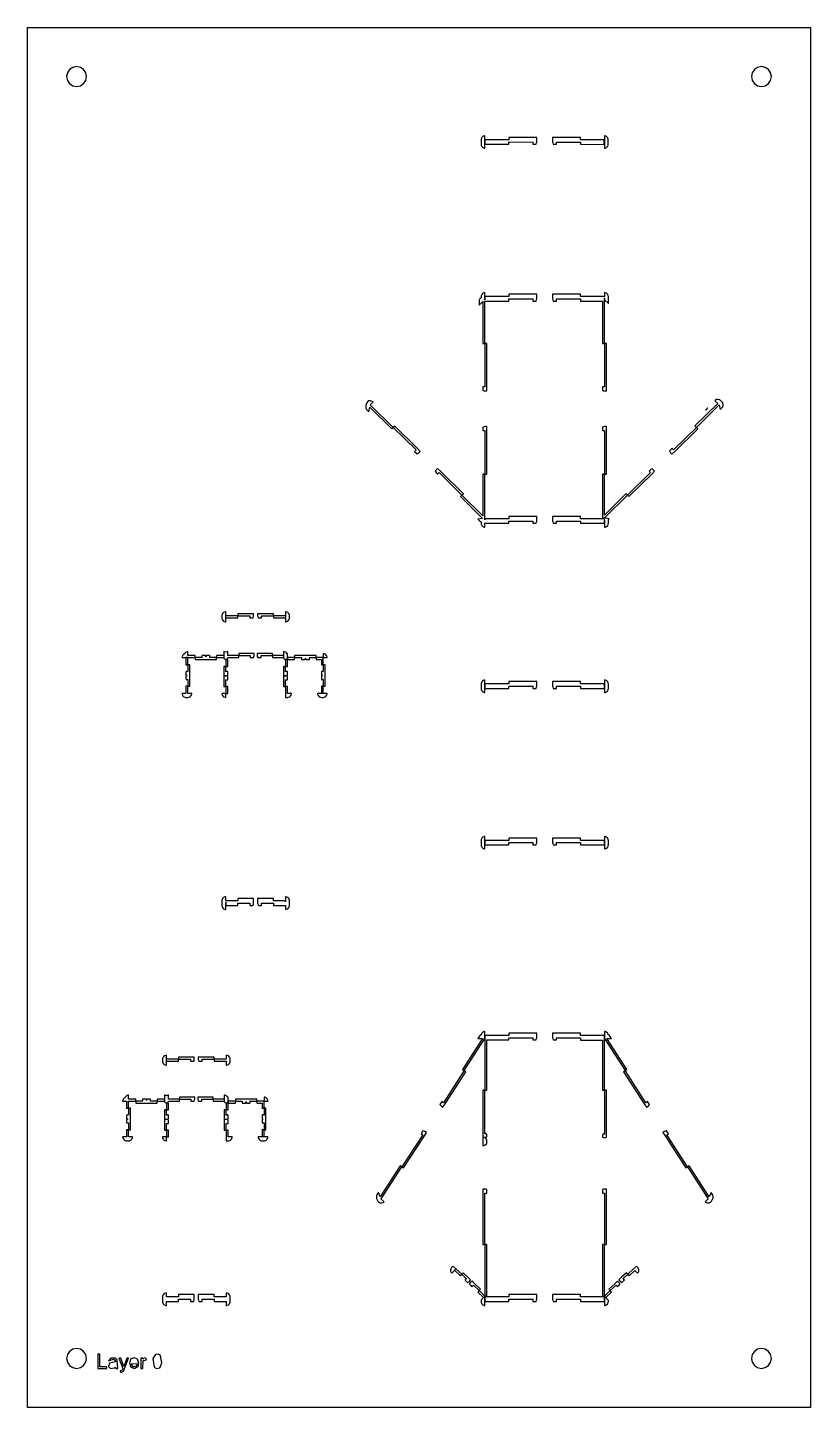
# Model space of a CAD drawing. Header units: metres. Extents: x 25 to 423, y 53 to 399.
# Drawn here: x 25.1 to 221.7, y 52.5 to 399.2 of the extents above; entities that cross this region are included whole.
import ezdxf

# ---------------------------------------------------------------- set-up
doc = ezdxf.new("R2010")
doc.units = ezdxf.units.M

msp = doc.modelspace()

# ---------------------------------------------------------------- linework, layer by layer
for points in [[(221.74, 52.54), (25.12, 52.54), (25.12, 399.16), (221.74, 399.16), (221.74, 52.54)], [(39.2, 388.62), (38.39, 389.16), (37.43, 389.35), (36.47, 389.16), (35.66, 388.62), (35.12, 387.81), (34.93, 386.85), (35.12, 385.89), (35.66, 385.08), (36.47, 384.54), (37.43, 384.35), (38.39, 384.54), (39.2, 385.08), (39.74, 385.89), (39.93, 386.85), (39.74, 387.81), (39.2, 388.62)], [(211.2, 388.62), (210.39, 389.16), (209.43, 389.35), (208.47, 389.16), (207.66, 388.62), (207.12, 387.81), (206.93, 386.85), (207.12, 385.89), (207.66, 385.08), (208.47, 384.54), (209.43, 384.35), (210.39, 384.54), (211.2, 385.08), (211.74, 385.89), (211.93, 386.85), (211.74, 387.81), (211.2, 388.62)], [(139.45, 369.01), (139.45, 369.01), (139.81, 368.86), (139.81, 368.86), (139.99, 368.84), (139.99, 371.99), (139.81, 371.97), (139.81, 371.97), (139.45, 371.82), (139.45, 371.82), (139.17, 371.55), (139.17, 371.55), (139.02, 371.19), (139.02, 371.19), (139.01, 370.99), (139.01, 370.42), (139.01, 369.84), (139.02, 369.64), (139.02, 369.64), (139.17, 369.28), (139.17, 369.28), (139.45, 369.01)], [(140, 370.7), (140, 370.42), (140, 369.84), (146, 369.84), (146, 370.42), (151.99, 370.41), (151.99, 369.84), (152.8, 369.84), (152.8, 369.84), (152.8, 369.84), (152.82, 369.86), (152.82, 369.86), (152.97, 370.22), (152.97, 370.22), (152.99, 370.42), (152.99, 370.99), (152.99, 371.57), (152.99, 371.57), (152.99, 371.57), (151.99, 371.57), (146, 371.57), (146, 370.99), (140, 370.99), (140, 370.7)], [(157.01, 370.22), (157.01, 370.22), (157.16, 369.86), (157.16, 369.86), (157.18, 369.84), (157.18, 369.84), (157.18, 369.84), (157.18, 369.84), (157.99, 369.84), (157.99, 370.41), (163.98, 370.41), (163.98, 369.84), (169.97, 369.83), (169.97, 370.41), (169.97, 370.7), (169.97, 370.99), (163.98, 370.99), (163.98, 371.57), (157.99, 371.57), (156.99, 371.57), (156.99, 371.57), (156.99, 371.57), (156.99, 370.99), (156.99, 370.41), (157.01, 370.22)], [(170.8, 371.54), (170.53, 371.82), (170.53, 371.82), (170.17, 371.97), (170.17, 371.97), (170, 371.99), (170, 368.84), (170.17, 368.85), (170.17, 368.85), (170.53, 369), (170.53, 369), (170.8, 369.28), (170.8, 369.28), (170.95, 369.64), (170.95, 369.64), (170.97, 369.84), (170.97, 370.41), (170.97, 370.7), (170.97, 370.99), (170.95, 371.18), (170.95, 371.18), (170.8, 371.54), (170.8, 371.54)], [(140, 330.44), (146, 330.44), (146, 331.01), (152, 331.01), (152, 330.44), (152.81, 330.44), (152.81, 330.44), (152.81, 330.44), (152.83, 330.46), (152.83, 330.46), (152.98, 330.82), (152.98, 330.82), (153, 331.01), (153, 331.59), (153, 332.17), (153, 332.17), (153, 332.17), (152, 332.17), (146, 332.17), (146, 331.59), (140, 331.59), (140, 331.3), (140, 331.02), (140, 330.8), (139.96, 330.8), (139.97, 330.81), (139.97, 332.59), (139.81, 332.57), (139.81, 332.57), (139.45, 332.42), (139.45, 332.42), (139.17, 332.15), (139.17, 332.15), (139.02, 331.79), (139.02, 331.79), (139.01, 331.59), (139.01, 331.28), (139.01, 331.28), (139.01, 331.28), (138.83, 331.12), (138.83, 331.12), (138.71, 330.99), (138.71, 330.99), (138.55, 330.68), (138.55, 330.68), (138.51, 330.38), (138.51, 330.38), (138.51, 330.38), (138.51, 330.38), (138.51, 330.38), (138.51, 330.38), (138.51, 329.47), (139.5, 330.38), (139.5, 319.84), (140, 319.84), (140, 330.44)], [(171, 331.59), (170.98, 331.78), (170.98, 331.78), (170.83, 332.14), (170.83, 332.14), (170.55, 332.42), (170.55, 332.42), (170.19, 332.57), (170.19, 332.57), (170, 332.59), (170, 331.59), (164, 331.59), (164, 332.17), (158, 332.17), (157, 332.17), (157, 332.17), (157, 332.17), (157, 331.59), (157, 331.01), (157.02, 330.82), (157.02, 330.82), (157.17, 330.46), (157.17, 330.46), (157.19, 330.44), (157.19, 330.44), (157.19, 330.44), (157.19, 330.44), (158, 330.44), (158, 331.01), (164, 331.01), (164, 330.43), (169.5, 330.43), (169.5, 319.84), (170, 319.84), (170, 330.8), (171, 329.88), (171, 330.79), (171, 330.86), (171, 330.86), (171, 330.87), (171, 330.87), (171, 331.01), (171, 331.3), (171, 331.59)], [(170, 330.8), (170, 330.8), (170, 331.01), (170, 331.3), (170, 330.8), (170, 330.8)], [(140, 308.88), (139.5, 308.88), (139.5, 308.03), (139.51, 308.03), (139.81, 307.9), (139.81, 307.9), (140.01, 307.89), (140.5, 307.89), (140.5, 307.89), (140.5, 307.89), (140.5, 308.88), (140.5, 319.84), (140, 319.84), (140, 308.88)], [(170, 308.88), (169.5, 308.88), (169.5, 308.03), (169.5, 308.03), (169.51, 308.03), (169.81, 307.9), (169.81, 307.9), (170.01, 307.88), (170.5, 307.88), (170.5, 307.88), (170.5, 307.88), (170.5, 308.88), (170.5, 319.84), (170, 319.84), (170, 308.88)], [(110.23, 304.81), (110.17, 304.61), (110.06, 304.02), (110.04, 303.86), (110.04, 303.86), (110.08, 303.53), (110.08, 303.53), (110.23, 303.24), (110.23, 303.24), (110.34, 303.12), (110.81, 302.65), (111.04, 303.83), (116.57, 298.38), (116.92, 298.74), (111.15, 304.42), (111.15, 304.42), (111.89, 305.1), (111.85, 305.13), (111.68, 305.26), (111.68, 305.26), (111.28, 305.41), (111.28, 305.41), (110.85, 305.37), (110.85, 305.37), (110.48, 305.16), (110.48, 305.16), (110.23, 304.81), (110.23, 304.81)], [(198.86, 304.42), (199.09, 303.24), (199.56, 303.71), (199.73, 303.93), (199.73, 303.93), (199.85, 304.27), (199.85, 304.27), (199.83, 304.64), (199.83, 304.64), (199.69, 304.98), (199.69, 304.98), (199.57, 305.12), (199.55, 305.14), (199.55, 305.14), (199.53, 305.16), (199.35, 305.33), (199.17, 305.49), (198.99, 305.62), (198.99, 305.62), (198.59, 305.75), (198.59, 305.75), (198.16, 305.7), (198.16, 305.7), (197.8, 305.48), (197.8, 305.48), (197.79, 305.47), (197.79, 305.47), (197.79, 305.47), (197.79, 305.47), (197.79, 305.47), (197.79, 305.47), (197.75, 305.43), (198.49, 304.76), (192.74, 299.09), (193.09, 298.74), (198.86, 304.42)], [(195.78, 303.37), (195.84, 303.45), (195.89, 303.53), (195.93, 303.62), (195.94, 303.65), (195.35, 303.07), (195.39, 303.08), (195.48, 303.12), (195.56, 303.17), (195.64, 303.23), (195.71, 303.3), (195.78, 303.37)], [(198.86, 304.42), (198.86, 304.42), (198.86, 304.42), (198.86, 304.42)], [(122.69, 293.05), (122.34, 292.7), (122.95, 292.1), (122.95, 292.1), (122.95, 292.1), (123.25, 292.23), (123.25, 292.23), (123.4, 292.35), (123.75, 292.71), (123.75, 292.71), (123.75, 292.71), (123.04, 293.41), (117.27, 299.09), (116.92, 298.74), (122.69, 293.05)], [(140.5, 286.96), (140.5, 297.92), (140.5, 298.74), (140.5, 298.92), (140.5, 298.92), (140.5, 298.92), (140.01, 298.92), (139.81, 298.9), (139.81, 298.9), (139.51, 298.78), (139.5, 298.78), (139.5, 298.18), (139.5, 297.92), (140, 297.92), (140, 286.96), (140.5, 286.96)], [(170.5, 286.96), (170.5, 297.92), (170.5, 298.92), (170.5, 298.92), (170.5, 298.92), (170.01, 298.92), (169.81, 298.9), (169.81, 298.9), (169.51, 298.77), (169.5, 298.77), (169.5, 297.92), (170, 297.92), (170, 286.96), (170.5, 286.96)], [(193.09, 298.74), (187.32, 293.05), (186.97, 293.41), (186.36, 292.81), (186.36, 292.81), (186.36, 292.81), (186.48, 292.5), (186.48, 292.5), (186.61, 292.35), (186.96, 292), (186.96, 292), (186.96, 292), (187.67, 292.7), (193.44, 298.38), (193.09, 298.74)], [(134.58, 282.04), (128.81, 287.73), (128.1, 288.43), (128.1, 288.43), (128.1, 288.43), (127.75, 288.07), (127.63, 287.92), (127.63, 287.92), (127.5, 287.61), (127.5, 287.61), (127.5, 287.61), (128.11, 287.01), (128.46, 287.37), (134.23, 281.69), (134.58, 282.04)], [(176.13, 281.33), (181.9, 287.01), (182.61, 287.72), (182.61, 287.72), (182.61, 287.72), (182.26, 288.07), (182.11, 288.2), (182.11, 288.2), (181.8, 288.33), (181.8, 288.33), (181.2, 287.73), (181.55, 287.37), (175.78, 281.69), (176.13, 281.33)], [(153, 276.37), (152, 276.37), (146, 276.37), (146, 275.79), (140, 275.79), (140, 275.5), (140, 275.49), (140, 276), (140, 286.96), (139.5, 286.96), (139.5, 276.5), (134.23, 281.69), (133.88, 281.33), (139.42, 275.88), (138.24, 275.64), (138.72, 275.17), (138.84, 275.07), (138.84, 275.06), (139.01, 274.99), (139.01, 274.99), (139.01, 274.99), (139.01, 274.99), (139.01, 274.64), (139.02, 274.44), (139.02, 274.44), (139.17, 274.08), (139.17, 274.08), (139.45, 273.81), (139.45, 273.81), (139.81, 273.66), (139.81, 273.66), (140, 273.64), (140, 274.64), (146, 274.64), (146, 275.21), (152, 275.21), (152, 274.64), (152.81, 274.64), (152.81, 274.64), (152.81, 274.64), (152.83, 274.66), (152.83, 274.66), (152.98, 275.02), (152.98, 275.02), (153, 275.21), (153, 275.79), (153, 276.37), (153, 276.37), (153, 276.37)], [(169.5, 286.96), (169.5, 276), (170, 276), (175.78, 281.69), (175.42, 282.04), (170, 276.71), (170, 286.96), (169.5, 286.96)], [(170.98, 274.44), (171, 274.63), (171, 275.21), (171, 275.5), (171, 275.58), (171, 275.58), (171, 275.58), (171.17, 275.75), (170, 276), (170, 275.79), (164, 275.79), (164, 276.37), (158, 276.37), (157, 276.37), (157, 276.37), (157, 276.37), (157, 275.79), (157, 275.21), (157.02, 275.02), (157.02, 275.02), (157.17, 274.66), (157.17, 274.66), (157.19, 274.64), (157.19, 274.64), (157.19, 274.64), (157.19, 274.64), (158, 274.64), (158, 275.21), (164, 275.21), (164, 274.63), (170, 274.63), (170, 275.21), (170, 275.5), (170, 275.61), (170, 273.64), (170.19, 273.65), (170.19, 273.65), (170.55, 273.8), (170.55, 273.8), (170.83, 274.08), (170.83, 274.08), (170.98, 274.44), (170.98, 274.44)], [(74.9, 251.4), (74.9, 252.4), (74.71, 252.38), (74.71, 252.38), (74.35, 252.23), (74.35, 252.23), (74.07, 251.95), (74.07, 251.95), (73.92, 251.59), (73.92, 251.59), (73.9, 251.4), (73.9, 250.9), (73.92, 250.71), (73.92, 250.71), (74.07, 250.35), (74.07, 250.35), (74.35, 250.07), (74.35, 250.07), (74.71, 249.92), (74.71, 249.92), (74.9, 249.9), (74.9, 250.9), (77.9, 250.9), (77.9, 251.4), (74.9, 251.4)], [(74.9, 250.9), (74.9, 251.4)], [(81.51, 250.9), (81.75, 250.9), (81.75, 250.9), (81.88, 251.21), (81.88, 251.21), (81.9, 251.4), (81.9, 251.9), (81.9, 251.9), (81.9, 251.9), (81.51, 251.9), (80.9, 251.9), (77.9, 251.9), (77.9, 251.4), (80.9, 251.4), (80.9, 250.9), (81.51, 250.9)], [(83.9, 250.9), (83.9, 251.4), (86.9, 251.4), (86.9, 251.9), (83.9, 251.9), (83.31, 251.9), (82.9, 251.9), (82.9, 251.9), (82.9, 251.9), (82.9, 251.4), (82.92, 251.21), (82.92, 251.21), (83.05, 250.9), (83.05, 250.9), (83.31, 250.9), (83.9, 250.9)], [(86.9, 250.9), (89.9, 250.9), (89.9, 249.9), (90.09, 249.92), (90.09, 249.92), (90.45, 250.07), (90.45, 250.07), (90.73, 250.35), (90.73, 250.35), (90.88, 250.71), (90.88, 250.71), (90.9, 250.9), (90.9, 251.4), (90.88, 251.59), (90.88, 251.59), (90.73, 251.95), (90.73, 251.95), (90.45, 252.23), (90.45, 252.23), (90.09, 252.38), (90.09, 252.38), (89.9, 252.4), (89.9, 251.4), (86.9, 251.4), (86.9, 250.9)], [(89.9, 251.4), (89.9, 250.9)], [(67.2, 241.4), (65.4, 241.4), (65.4, 242.4), (65.21, 242.38), (65.21, 242.38), (64.85, 242.23), (64.85, 242.23), (64.57, 241.95), (64.57, 241.95), (64.5, 241.8), (64.5, 241.8), (64.5, 241.8), (64.35, 241.73), (64.35, 241.73), (64.07, 241.45), (64.07, 241.45), (63.92, 241.09), (63.92, 241.09), (63.9, 240.9), (64.9, 240.9), (64.9, 239.1), (65.4, 239.1), (65.4, 240.9), (67.2, 240.9), (67.2, 241.4)], [(65.4, 240.9), (64.9, 240.9)], [(70.87, 240.9), (70.87, 240.9), (70.89, 240.92), (70.9, 240.97), (70.9, 241.3), (70.89, 241.34), (70.87, 241.37), (70.84, 241.39), (70.8, 241.4), (70.7, 241.4), (70.02, 241.4), (70.02, 241.4), (70.02, 241.4), (69.92, 241.2), (69.92, 241.2), (69.9, 241.06), (69.9, 241.06), (69.9, 241.06), (69.9, 241.06), (69.9, 241.06), (69.9, 241.06), (69.9, 241.06), (69.9, 241.06), (69.8, 241.38), (69.8, 241.38), (69.78, 241.4), (69.78, 241.4), (69.78, 241.4), (69.1, 241.4), (69, 241.4), (68.96, 241.39), (68.93, 241.37), (68.91, 241.34), (68.9, 241.3), (68.9, 240.97), (68.91, 240.93), (68.93, 240.9), (67.2, 240.9), (67.2, 240.4), (69, 240.4), (69.1, 240.4), (70.7, 240.4), (70.8, 240.4), (72.6, 240.4), (72.6, 240.9), (70.87, 240.9)], [(75.09, 240.44), (75.25, 240.55), (75.36, 240.71), (75.4, 240.9), (78.2, 240.9), (78.2, 241.4), (75.4, 241.4), (75.4, 242.4), (75.21, 242.38), (75.21, 242.38), (74.9, 242.25), (74.9, 242.25), (74.9, 242.25), (74.59, 242.38), (74.59, 242.38), (74.4, 242.4), (74.4, 241.4), (72.6, 241.4), (72.6, 240.9), (74.4, 240.9), (74.44, 240.71), (74.55, 240.55), (74.71, 240.44), (74.9, 240.4), (75.09, 240.44)], [(74.4, 241.4), (74.4, 240.9)], [(75.4, 238.7), (75.4, 240.4), (74.9, 240.4), (74.9, 238.7), (75.4, 238.7)], [(81, 241.4), (81, 240.9), (81.51, 240.9), (81.85, 240.9), (81.85, 240.9), (81.98, 241.21), (81.98, 241.21), (82, 241.4), (82, 241.9), (82, 241.9), (82, 241.9), (81.51, 241.9), (81, 241.9), (78.2, 241.9), (78.2, 241.4), (81, 241.4)], [(83.8, 240.9), (83.8, 241.4), (86.6, 241.4), (86.6, 241.9), (83.8, 241.9), (83.31, 241.9), (82.8, 241.9), (82.8, 241.9), (82.8, 241.9), (82.8, 241.4), (82.82, 241.21), (82.82, 241.21), (82.95, 240.9), (82.95, 240.9), (83.31, 240.9), (83.8, 240.9)], [(86.6, 240.9), (89.4, 240.9), (89.44, 240.71), (89.55, 240.55), (89.71, 240.44), (89.9, 240.4), (89.9, 238.7), (90.4, 238.7), (90.4, 240.4), (92.2, 240.4), (92.2, 240.9), (90.4, 240.9), (90.4, 241.9), (90.26, 241.89), (90.26, 241.89), (90.26, 241.89), (90.26, 241.89), (90.23, 241.95), (90.23, 241.95), (89.95, 242.23), (89.95, 242.23), (89.59, 242.38), (89.59, 242.38), (89.4, 242.4), (89.4, 241.4), (86.6, 241.4), (86.6, 240.9)], [(89.4, 241.4), (89.4, 240.9)], [(89.9, 240.4), (90.09, 240.44), (90.25, 240.55), (90.36, 240.71), (90.4, 240.9), (90.4, 240.4), (89.9, 240.4)], [(93.93, 240.9), (93.91, 240.87), (93.9, 240.83), (93.9, 240.5), (93.91, 240.46), (93.93, 240.43), (93.96, 240.41), (94, 240.4), (94.1, 240.4), (94.77, 240.4), (94.77, 240.4), (94.77, 240.4), (94.86, 240.54), (94.86, 240.54), (94.9, 240.75), (94.9, 240.75), (94.9, 240.75), (94.9, 240.75), (94.9, 240.75), (94.9, 240.75), (94.9, 240.75), (94.9, 240.75), (95, 240.42), (95, 240.42), (95.02, 240.4), (95.02, 240.4), (95.02, 240.4), (95.7, 240.4), (95.8, 240.4), (95.84, 240.41), (95.87, 240.43), (95.89, 240.46), (95.9, 240.5), (95.9, 240.83), (95.89, 240.87), (95.87, 240.9), (97.6, 240.9), (97.6, 241.4), (95.8, 241.4), (95.7, 241.4), (94.1, 241.4), (94, 241.4), (92.2, 241.4), (92.2, 240.9), (93.93, 240.9)], [(97.6, 240.4), (98.9, 240.4), (98.9, 239.1), (99.4, 239.1), (99.4, 240.4), (99.4, 240.9), (98.9, 240.9), (97.6, 240.9), (97.6, 240.4)], [(100.4, 240.9), (100.38, 241.09), (100.38, 241.09), (100.23, 241.45), (100.23, 241.45), (99.95, 241.73), (99.95, 241.73), (99.59, 241.88), (99.59, 241.88), (99.4, 241.9), (99.4, 240.9), (100.4, 240.9)], [(65.4, 237.37), (65.4, 237.37), (65.37, 237.39), (65.33, 237.4), (65, 237.4), (64.96, 237.39), (64.93, 237.37), (64.91, 237.34), (64.9, 237.3), (64.9, 237.2), (64.9, 236.52), (64.9, 236.52), (65.19, 236.4), (65.19, 236.4), (65.19, 236.4), (65.19, 236.4), (65.19, 236.4), (65.19, 236.4), (65.19, 236.4), (65.19, 236.4), (65.14, 236.39), (65.14, 236.39), (64.9, 236.28), (64.9, 236.28), (64.9, 236.28), (64.9, 235.6), (64.9, 235.5), (64.91, 235.46), (64.93, 235.43), (64.96, 235.41), (65, 235.4), (65.29, 235.4), (65.31, 235.4), (65.35, 235.4), (65.38, 235.41), (65.4, 235.43), (65.4, 233.7), (65.9, 233.7), (65.9, 235.5), (65.9, 235.6), (65.9, 236.4), (65.9, 237.2), (65.9, 237.3), (65.9, 239.1), (65.4, 239.1), (65.4, 237.37)], [(75.4, 236.45), (75.4, 236.9), (75.4, 237), (75.4, 237.3), (75.39, 237.34), (75.37, 237.37), (75.34, 237.39), (75.3, 237.4), (75, 237.4), (74.96, 237.39), (74.93, 237.37), (74.91, 237.34), (74.9, 237.3), (74.9, 238.7), (74.4, 238.7), (74.4, 237.3), (74.4, 237), (74.4, 236.9), (74.4, 236.33), (74.65, 236.35), (74.65, 236.35), (75, 236.31), (75, 236.31), (75.39, 236.44), (75.4, 236.44), (75.4, 236.45), (75.4, 236.45), (75.4, 236.45)], [(74.9, 235.3), (75.4, 235.3), (75.4, 235.5), (75.4, 236.15), (75.4, 236.15), (75.09, 236.28), (75.09, 236.28), (74.9, 236.3), (74.4, 236.3), (74.4, 236.3), (74.4, 236.3), (74.4, 235.5), (74.4, 235.3), (74.4, 233.6), (74.9, 233.6), (74.9, 235.3)], [(89.4, 238.7), (89.4, 237.3), (89.4, 237), (89.4, 236.9), (89.4, 236.33), (89.65, 236.35), (89.65, 236.35), (90, 236.31), (90, 236.31), (90.39, 236.44), (90.4, 236.44), (90.4, 236.45), (90.4, 236.45), (90.4, 236.45), (90.4, 236.9), (90.4, 237), (90.4, 237.3), (90.39, 237.34), (90.37, 237.37), (90.34, 237.39), (90.3, 237.4), (90, 237.4), (89.96, 237.39), (89.93, 237.37), (89.91, 237.34), (89.9, 237.3), (89.9, 238.7), (89.4, 238.7)], [(89.4, 235.3), (89.4, 233.6), (89.9, 233.6), (89.9, 235.3), (90.4, 235.3), (90.4, 235.5), (90.4, 236.15), (90.4, 236.15), (90.09, 236.28), (90.09, 236.28), (89.9, 236.3), (89.4, 236.3), (89.4, 236.3), (89.4, 236.3), (89.4, 235.5), (89.4, 235.3)], [(99.4, 237.37), (99.38, 237.39), (99.35, 237.4), (99.31, 237.4), (99.29, 237.4), (99, 237.4), (98.96, 237.39), (98.93, 237.37), (98.91, 237.34), (98.9, 237.3), (98.9, 237.2), (98.9, 236.52), (98.9, 236.52), (98.9, 236.52), (99.14, 236.41), (99.14, 236.41), (99.19, 236.4), (99.19, 236.4), (99.19, 236.4), (99.19, 236.4), (99.19, 236.4), (99.19, 236.4), (99.19, 236.4), (99.19, 236.4), (98.9, 236.28), (98.9, 236.28), (98.9, 235.6), (98.9, 235.5), (98.91, 235.46), (98.93, 235.43), (98.96, 235.41), (99, 235.4), (99.33, 235.4), (99.37, 235.41), (99.4, 235.43), (99.4, 235.43), (99.4, 233.7), (99.9, 233.7), (99.9, 235.5), (99.9, 235.6), (99.9, 236.4), (99.9, 237.2), (99.9, 237.3), (99.9, 239.1), (99.4, 239.1), (99.4, 237.37)], [(64.9, 233.7), (64.9, 231.9), (63.9, 231.9), (63.92, 231.71), (63.92, 231.71), (64.07, 231.35), (64.07, 231.35), (64.35, 231.07), (64.35, 231.07), (64.71, 230.92), (64.71, 230.92), (64.9, 230.9), (65.4, 230.9), (65.59, 230.92), (65.59, 230.92), (65.95, 231.07), (65.95, 231.07), (66.23, 231.35), (66.23, 231.35), (66.38, 231.71), (66.38, 231.71), (66.4, 231.9), (65.4, 231.9), (65.4, 233.7), (64.9, 233.7)], [(75.4, 231.9), (75.4, 233.6), (74.9, 233.6), (74.9, 231.9), (75.4, 231.9)], [(89.9, 231.9), (89.91, 231.9), (89.91, 230.9), (90.4, 230.9), (90.59, 230.92), (90.59, 230.92), (90.95, 231.07), (90.95, 231.07), (91.23, 231.35), (91.23, 231.35), (91.38, 231.71), (91.38, 231.71), (91.4, 231.9), (90.4, 231.9), (90.4, 233.6), (89.9, 233.6), (89.9, 231.9)], [(98.9, 233.7), (98.9, 231.9), (97.9, 231.9), (97.92, 231.71), (97.92, 231.71), (98.07, 231.35), (98.07, 231.35), (98.35, 231.07), (98.35, 231.07), (98.71, 230.92), (98.71, 230.92), (98.9, 230.9), (99.4, 230.9), (99.59, 230.92), (99.59, 230.92), (99.95, 231.07), (99.95, 231.07), (100.23, 231.35), (100.23, 231.35), (100.38, 231.71), (100.38, 231.71), (100.4, 231.9), (99.4, 231.9), (99.4, 233.7), (98.9, 233.7)], [(139.45, 232.31), (139.45, 232.31), (139.81, 232.16), (139.81, 232.16), (140, 232.14), (140, 235.29), (139.81, 235.27), (139.81, 235.27), (139.45, 235.12), (139.45, 235.12), (139.17, 234.85), (139.17, 234.85), (139.02, 234.49), (139.02, 234.49), (139.01, 234.29), (139.01, 233.72), (139.01, 233.14), (139.02, 232.94), (139.02, 232.94), (139.17, 232.58), (139.17, 232.58), (139.45, 232.31)], [(140, 234.29), (140, 234), (140, 233.72), (140, 233.14), (146, 233.14), (146, 233.71), (152, 233.71), (152, 233.14), (152.81, 233.14), (152.81, 233.14), (152.81, 233.14), (152.83, 233.16), (152.83, 233.16), (152.98, 233.52), (152.98, 233.52), (153, 233.71), (153, 234.29), (153, 234.87), (153, 234.87), (153, 234.87), (152, 234.87), (146, 234.87), (146, 234.29), (140, 234.29)], [(157.02, 233.52), (157.02, 233.52), (157.17, 233.16), (157.17, 233.16), (157.19, 233.14), (157.19, 233.14), (157.19, 233.14), (157.19, 233.14), (158, 233.14), (158, 233.71), (164, 233.71), (164, 233.13), (170, 233.13), (170, 233.71), (170, 234), (170, 234.29), (164, 234.29), (164, 234.87), (158, 234.87), (157, 234.87), (157, 234.87), (157, 234.87), (157, 234.29), (157, 233.71), (157.02, 233.52)], [(170.55, 235.12), (170.55, 235.12), (170.19, 235.27), (170.19, 235.27), (170, 235.29), (170, 232.14), (170.19, 232.15), (170.19, 232.15), (170.55, 232.3), (170.55, 232.3), (170.83, 232.58), (170.83, 232.58), (170.98, 232.94), (170.98, 232.94), (171, 233.13), (171, 233.71), (171, 234.29), (170.98, 234.48), (170.98, 234.48), (170.83, 234.84), (170.83, 234.84), (170.55, 235.12)], [(74.07, 231.35), (74.35, 231.07), (74.35, 231.07), (74.71, 230.92), (74.71, 230.92), (74.9, 230.9), (74.9, 231.9), (73.9, 231.9), (73.92, 231.71), (73.92, 231.71), (74.07, 231.35), (74.07, 231.35)], [(99.4, 231.9), (98.9, 231.9)], [(139.45, 193.01), (139.45, 193.01), (139.81, 192.86), (139.81, 192.86), (140, 192.84), (140, 195.99), (139.81, 195.97), (139.81, 195.97), (139.45, 195.82), (139.45, 195.82), (139.17, 195.55), (139.17, 195.55), (139.02, 195.19), (139.02, 195.19), (139.01, 194.99), (139.01, 194.42), (139.01, 193.84), (139.02, 193.64), (139.02, 193.64), (139.17, 193.28), (139.17, 193.28), (139.45, 193.01)], [(140, 194.99), (140, 194.7), (140, 194.42), (140, 193.84), (146, 193.84), (146, 194.41), (152, 194.41), (152, 193.84), (152.81, 193.84), (152.81, 193.84), (152.81, 193.84), (152.83, 193.86), (152.83, 193.86), (152.98, 194.22), (152.98, 194.22), (153, 194.41), (153, 194.99), (153, 195.57), (153, 195.57), (153, 195.57), (152, 195.57), (146, 195.57), (146, 194.99), (140, 194.99)], [(157.02, 194.22), (157.02, 194.22), (157.17, 193.86), (157.17, 193.86), (157.19, 193.84), (157.19, 193.84), (157.19, 193.84), (157.19, 193.84), (158, 193.84), (158, 194.41), (164, 194.41), (164, 193.83), (170, 193.83), (170, 194.41), (170, 194.7), (170, 194.99), (164, 194.99), (164, 195.57), (158, 195.57), (157, 195.57), (157, 195.57), (157, 195.57), (157, 194.99), (157, 194.41), (157.02, 194.22)], [(170.55, 195.82), (170.55, 195.82), (170.19, 195.97), (170.19, 195.97), (170, 195.99), (170, 192.84), (170.19, 192.85), (170.19, 192.85), (170.55, 193), (170.55, 193), (170.83, 193.28), (170.83, 193.28), (170.98, 193.64), (170.98, 193.64), (171, 193.83), (171, 194.41), (171, 194.99), (170.98, 195.18), (170.98, 195.18), (170.83, 195.54), (170.83, 195.54), (170.55, 195.82)], [(81.9, 179.22), (81.9, 179.8), (81.9, 180.37), (81.9, 180.37), (81.9, 180.37), (81.51, 180.37), (80.9, 180.37), (77.9, 180.37), (77.9, 179.79), (74.9, 179.79), (74.9, 180.79), (74.9, 180.79), (74.71, 180.77), (74.7, 180.77), (74.34, 180.62), (74.34, 180.62), (74.07, 180.34), (74.07, 180.34), (73.92, 179.98), (73.92, 179.98), (73.9, 179.79), (73.9, 179.5), (73.9, 179.5), (73.9, 179.21), (73.9, 178.63), (73.92, 178.44), (73.92, 178.44), (74.07, 178.08), (74.07, 178.08), (74.35, 177.8), (74.35, 177.8), (74.71, 177.65), (74.71, 177.65), (74.9, 177.64), (74.9, 179.5), (74.9, 179.21), (74.9, 178.63), (77.9, 178.64), (77.9, 179.21), (80.9, 179.22), (80.9, 178.64), (81.51, 178.64), (81.71, 178.64), (81.71, 178.64), (81.71, 178.64), (81.71, 178.64), (81.73, 178.66), (81.73, 178.66), (81.88, 179.02), (81.88, 179.02), (81.9, 179.22)], [(90.89, 180), (90.89, 180), (90.74, 180.36), (90.74, 180.36), (90.46, 180.64), (90.46, 180.64), (90.1, 180.78), (90.1, 180.78), (89.91, 180.8), (89.91, 179.52), (89.91, 179.8), (86.9, 179.8), (86.9, 180.38), (83.9, 180.38), (83.31, 180.37), (82.9, 180.37), (82.9, 180.37), (82.9, 180.37), (82.9, 179.8), (82.9, 179.22), (82.92, 179.03), (82.92, 179.03), (83.07, 178.67), (83.07, 178.67), (83.1, 178.64), (83.1, 178.64), (83.1, 178.64), (83.31, 178.64), (83.9, 178.64), (83.9, 179.22), (86.91, 179.22), (86.91, 178.65), (89.91, 178.65), (89.91, 177.65), (89.91, 177.65), (90.1, 177.67), (90.1, 177.67), (90.46, 177.82), (90.46, 177.82), (90.74, 178.1), (90.74, 178.1), (90.89, 178.46), (90.89, 178.46), (90.9, 178.65), (90.9, 179.52), (90.9, 179.52), (90.9, 179.8), (90.89, 180)], [(140, 146.99), (139.81, 146.97), (139.81, 146.97), (139.45, 146.82), (139.45, 146.82), (139.17, 146.55), (139.17, 146.55), (139.02, 146.19), (139.02, 146.19), (139.02, 146.1), (139.02, 146.1), (139.02, 146.1), (139.02, 146.1), (138.83, 146.02), (138.83, 146.02), (138.57, 145.74), (138.57, 145.74), (138.57, 145.74), (138.57, 145.74), (138.57, 145.74), (138.57, 145.74), (138.22, 145.21), (139.41, 145.2), (134.37, 137.42), (134.79, 137.14), (140, 145.2), (140, 146.99)], [(140.5, 132.26), (140.5, 144.84), (146, 144.84), (146, 145.41), (152, 145.41), (152, 144.84), (152.81, 144.84), (152.81, 144.84), (152.81, 144.84), (152.83, 144.86), (152.83, 144.86), (152.98, 145.22), (152.98, 145.22), (153, 145.41), (153, 145.99), (153, 146.57), (153, 146.57), (153, 146.57), (152, 146.57), (146, 146.57), (146, 145.99), (140, 145.99), (140, 145.7), (140, 145.42), (140, 145.2), (140, 145.2), (140, 132.26), (140.5, 132.26)], [(157, 146.57), (157, 146.57), (157, 145.99), (157, 145.41), (157.02, 145.22), (157.02, 145.22), (157.17, 144.86), (157.17, 144.86), (157.19, 144.84), (157.19, 144.84), (157.19, 144.84), (157.19, 144.84), (158, 144.84), (158, 145.41), (164, 145.41), (164, 144.83), (169.51, 144.83), (169.51, 132.26), (170.01, 132.26), (170.01, 145.2), (170, 145.2), (170, 145.41), (170, 145.7), (170, 145.99), (164, 145.99), (164, 146.57), (158, 146.57), (157, 146.57), (157, 146.57)], [(175.22, 137.14), (175.64, 137.42), (170.6, 145.2), (171.79, 145.2), (171.44, 145.75), (171.18, 146.02), (171.18, 146.02), (170.99, 146.1), (170.99, 146.1), (170.99, 146.1), (170.99, 146.1), (170.98, 146.18), (170.98, 146.18), (170.83, 146.54), (170.83, 146.54), (170.55, 146.82), (170.55, 146.82), (170.19, 146.97), (170.19, 146.97), (170.01, 146.99), (170.01, 145.2), (175.22, 137.14)], [(59.02, 139.31), (59.17, 138.95), (59.17, 138.95), (59.45, 138.67), (59.45, 138.67), (59.81, 138.52), (59.81, 138.52), (60, 138.5), (60, 139.5), (63, 139.5), (63, 140), (60, 140), (60, 141), (59.81, 140.98), (59.81, 140.98), (59.45, 140.83), (59.45, 140.83), (59.17, 140.55), (59.17, 140.55), (59.02, 140.19), (59.02, 140.19), (59, 140), (59, 139.5), (59.02, 139.31), (59.02, 139.31)], [(60, 139.5), (60, 140)], [(66, 140), (66, 139.5), (66.6, 139.5), (66.85, 139.5), (66.85, 139.5), (66.98, 139.81), (66.98, 139.81), (67, 140), (67, 140.5), (67, 140.5), (67, 140.5), (66.6, 140.5), (66, 140.5), (63, 140.5), (63, 140), (66, 140)], [(69, 139.5), (69, 140), (72, 140), (72, 140.5), (69, 140.5), (68.4, 140.5), (68, 140.5), (68, 140.5), (68, 140.5), (68, 140), (68.02, 139.81), (68.02, 139.81), (68.15, 139.5), (68.15, 139.5), (68.4, 139.5), (69, 139.5)], [(72, 139.5), (75, 139.5), (75, 138.5), (75.19, 138.52), (75.19, 138.52), (75.55, 138.67), (75.55, 138.67), (75.83, 138.95), (75.83, 138.95), (75.98, 139.31), (75.98, 139.31), (76, 139.5), (76, 140), (75.98, 140.19), (75.98, 140.19), (75.83, 140.55), (75.83, 140.55), (75.55, 140.83), (75.55, 140.83), (75.19, 140.98), (75.19, 140.98), (75, 141), (75, 140), (72, 140), (72, 139.5)], [(129.58, 129.08), (129.16, 129.35), (128.7, 128.64), (128.7, 128.64), (128.7, 128.64), (128.88, 128.37), (128.88, 128.37), (129.04, 128.24), (129.46, 127.97), (129.46, 127.97), (129.46, 127.97), (129.53, 128.09), (130, 128.81), (135.21, 136.87), (134.79, 137.14), (129.58, 129.08)], [(174.8, 136.87), (180.01, 128.81), (180.55, 127.98), (180.55, 127.97), (180.55, 127.97), (180.55, 127.97), (180.97, 128.24), (181.13, 128.37), (181.13, 128.37), (181.31, 128.64), (181.31, 128.64), (181.31, 128.64), (180.85, 129.35), (180.43, 129.08), (175.22, 137.14), (174.8, 136.87)], [(139.5, 132.26), (139.5, 121.57), (139.5, 121.04), (139.5, 120.53), (139.5, 120.53), (139.5, 120.53), (139.55, 120.5), (139.55, 120.5), (139.9, 120.39), (139.9, 120.39), (140.27, 120.42), (140.27, 120.42), (140.5, 120.54), (140.5, 120.54), (140.5, 120.54), (140.5, 121.09), (140.5, 121.13), (140.47, 121.17), (140.44, 121.19), (140.4, 121.19), (140.39, 121.19), (140.34, 121.21), (140.16, 121.33), (140.12, 121.34), (140.08, 121.34), (140.04, 121.32), (140.01, 121.29), (140, 121.25), (140, 121.31), (140, 121.37), (140, 132.26), (139.5, 132.26)], [(170.01, 121.27), (170.01, 121.25), (170.01, 121.15), (170, 121.19), (169.97, 121.22), (169.93, 121.24), (169.89, 121.24), (169.85, 121.23), (169.55, 121.04), (169.53, 121.01), (169.51, 120.99), (169.51, 120.95), (169.51, 120.44), (169.51, 120.44), (169.51, 120.44), (169.74, 120.32), (169.74, 120.32), (170.11, 120.29), (170.11, 120.29), (170.46, 120.4), (170.46, 120.4), (170.5, 120.43), (170.5, 120.43), (170.51, 120.43), (170.51, 121.47), (170.51, 132.26), (170.01, 132.26), (170.01, 121.27)], [(52.3, 130), (50.5, 130), (50.5, 131), (50.31, 130.98), (50.31, 130.98), (49.95, 130.83), (49.95, 130.83), (49.67, 130.55), (49.67, 130.55), (49.6, 130.4), (49.6, 130.4), (49.6, 130.4), (49.45, 130.33), (49.45, 130.33), (49.17, 130.05), (49.17, 130.05), (49.02, 129.69), (49.02, 129.69), (49, 129.5), (50, 129.5), (50, 127.7), (50.5, 127.7), (50.5, 129.5), (52.3, 129.5), (52.3, 130)], [(55.97, 129.5), (55.97, 129.5), (55.97, 129.5), (55.98, 129.51), (55.99, 129.54), (56, 129.57), (56, 129.9), (55.99, 129.94), (55.97, 129.97), (55.94, 129.99), (55.9, 130), (55.8, 130), (55.12, 130), (55.12, 130), (55.12, 130), (55.1, 129.98), (55.1, 129.98), (55, 129.65), (55, 129.65), (55, 129.65), (55, 129.65), (55, 129.65), (55, 129.65), (55, 129.65), (55, 129.65), (54.9, 129.98), (54.9, 129.98), (54.88, 130), (54.88, 130), (54.88, 130), (54.2, 130), (54.1, 130), (54.06, 129.99), (54.03, 129.97), (54.01, 129.94), (54, 129.9), (54, 129.57), (54.01, 129.53), (54.03, 129.5), (52.3, 129.5), (52.3, 129), (54.1, 129), (54.2, 129), (55.8, 129), (55.9, 129), (57.7, 129), (57.7, 129.5), (55.97, 129.5)], [(60.19, 129.04), (60.35, 129.15), (60.46, 129.31), (60.5, 129.5), (63.3, 129.5), (63.3, 130), (60.5, 130), (60.5, 131), (60.31, 130.98), (60.31, 130.98), (60, 130.85), (60, 130.85), (60, 130.85), (59.69, 130.98), (59.69, 130.98), (59.5, 131), (59.5, 130), (57.7, 130), (57.7, 129.5), (59.5, 129.5), (59.54, 129.31), (59.65, 129.15), (59.81, 129.04), (60, 129), (60.19, 129.04)], [(59.5, 130), (59.5, 129.5)], [(60.5, 127.3), (60.5, 129), (60, 129), (60, 127.3), (60.5, 127.3)], [(66.1, 130), (66.1, 129.5), (66.6, 129.5), (66.95, 129.5), (66.95, 129.5), (67.08, 129.81), (67.08, 129.81), (67.1, 130), (67.1, 130.5), (67.1, 130.5), (67.1, 130.5), (66.6, 130.5), (66.1, 130.5), (63.3, 130.5), (63.3, 130), (66.1, 130)], [(68.9, 129.5), (68.9, 130), (71.7, 130), (71.7, 130.5), (68.9, 130.5), (68.4, 130.5), (67.9, 130.5), (67.9, 130.5), (67.9, 130.5), (67.9, 130), (67.92, 129.81), (67.92, 129.81), (68.05, 129.5), (68.05, 129.5), (68.4, 129.5), (68.9, 129.5)], [(71.7, 129.5), (74.5, 129.5), (74.54, 129.31), (74.65, 129.15), (74.81, 129.04), (75, 129), (75, 127.3), (75.5, 127.3), (75.5, 129), (77.3, 129), (77.3, 129.5), (75.5, 129.5), (75.5, 130.5), (75.36, 130.49), (75.36, 130.49), (75.36, 130.49), (75.36, 130.49), (75.33, 130.55), (75.33, 130.55), (75.05, 130.83), (75.05, 130.83), (74.69, 130.98), (74.69, 130.98), (74.5, 131), (74.5, 130), (71.7, 130), (71.7, 129.5)], [(74.5, 130), (74.5, 129.5)], [(75.5, 129.5), (75.5, 129), (75, 129), (75.19, 129.04), (75.35, 129.15), (75.46, 129.31), (75.5, 129.5)], [(79.03, 129.5), (79.01, 129.47), (79, 129.43), (79, 129.1), (79.01, 129.06), (79.03, 129.03), (79.06, 129.01), (79.1, 129), (79.2, 129), (79.87, 129), (79.87, 129), (79.87, 129), (79.96, 129.14), (79.96, 129.14), (80, 129.35), (80, 129.35), (80, 129.35), (80, 129.35), (80, 129.35), (80, 129.35), (80, 129.35), (80, 129.35), (80.1, 129.02), (80.1, 129.02), (80.12, 129), (80.12, 129), (80.12, 129), (80.8, 129), (80.9, 129), (80.94, 129.01), (80.97, 129.03), (80.99, 129.06), (81, 129.1), (81, 129.43), (80.99, 129.47), (80.97, 129.5), (82.7, 129.5), (82.7, 130), (80.9, 130), (80.8, 130), (79.2, 130), (79.1, 130), (77.3, 130), (77.3, 129.5), (79.03, 129.5)], [(82.7, 129), (84, 129), (84, 127.7), (84.5, 127.7), (84.5, 129), (84.5, 129.5), (84, 129.5), (82.7, 129.5), (82.7, 129)], [(85.5, 129.5), (85.48, 129.69), (85.48, 129.69), (85.33, 130.05), (85.33, 130.05), (85.05, 130.33), (85.05, 130.33), (84.69, 130.48), (84.69, 130.48), (84.5, 130.5), (84.5, 129.5), (85.5, 129.5)], [(50.5, 125.97), (50.47, 125.99), (50.43, 126), (50.1, 126), (50.06, 125.99), (50.03, 125.97), (50.01, 125.94), (50, 125.9), (50, 125.8), (50, 125.12), (50, 125.12), (50.31, 124.99), (50.31, 124.99), (50.32, 124.99), (50.32, 124.99), (50.32, 124.99), (50.32, 124.99), (50.32, 124.99), (50.32, 124.99), (50.32, 124.99), (50.32, 124.99), (50.02, 124.9), (50.02, 124.9), (50, 124.88), (50, 124.88), (50, 124.88), (50, 124.2), (50, 124.1), (50.01, 124.06), (50.03, 124.03), (50.06, 124.01), (50.1, 124), (50.39, 124), (50.41, 124), (50.45, 124), (50.48, 124.01), (50.5, 124.03), (50.5, 124.03), (50.5, 124.03), (50.5, 122.3), (51, 122.3), (51, 124.1), (51, 124.2), (51, 125), (51, 125.8), (51, 125.9), (51, 127.7), (50.5, 127.7), (50.5, 125.97)], [(60.49, 125.04), (60.5, 125.04), (60.5, 125.05), (60.5, 125.05), (60.5, 125.05), (60.5, 125.5), (60.5, 125.6), (60.5, 125.9), (60.49, 125.94), (60.47, 125.97), (60.44, 125.99), (60.4, 126), (60.1, 126), (60.06, 125.99), (60.03, 125.97), (60.01, 125.94), (60, 125.9), (60, 127.3), (59.5, 127.3), (59.5, 125.9), (59.5, 125.6), (59.5, 125.5), (59.5, 124.93), (59.75, 124.95), (59.75, 124.95), (60.1, 124.91), (60.1, 124.91), (60.49, 125.04)], [(60, 123.9), (60.5, 123.9), (60.5, 124.1), (60.5, 124.75), (60.5, 124.75), (60.19, 124.88), (60.19, 124.88), (60, 124.9), (59.5, 124.9), (59.5, 124.9), (59.5, 124.9), (59.5, 124.1), (59.5, 123.9), (59.5, 122.2), (60, 122.2), (60, 123.9)], [(74.5, 127.3), (74.5, 125.9), (74.5, 125.6), (74.5, 125.5), (74.5, 124.92), (74.5, 124.92), (74.59, 124.91), (74.59, 124.91), (74.75, 124.96), (74.75, 124.96), (74.91, 124.91), (74.91, 124.91), (75.28, 124.95), (75.28, 124.95), (75.5, 125.06), (75.5, 125.06), (75.5, 125.06), (75.5, 125.5), (75.5, 125.6), (75.5, 125.9), (75.49, 125.94), (75.47, 125.97), (75.44, 125.99), (75.4, 126), (75.1, 126), (75.06, 125.99), (75.03, 125.97), (75.01, 125.94), (75, 125.9), (75, 127.3), (74.5, 127.3)], [(74.5, 123.9), (74.5, 122.2), (75, 122.2), (75, 123.9), (75.5, 123.9), (75.5, 124.1), (75.5, 124.75), (75.5, 124.75), (75.19, 124.88), (75.19, 124.88), (75, 124.9), (74.5, 124.9), (74.5, 124.9), (74.5, 124.9), (74.5, 124.1), (74.5, 123.9)], [(84.5, 125.97), (84.48, 125.99), (84.45, 126), (84.41, 126), (84.39, 126), (84.1, 126), (84.06, 125.99), (84.03, 125.97), (84.01, 125.94), (84, 125.9), (84, 125.8), (84, 125.12), (84, 125.12), (84, 125.12), (84.24, 125.01), (84.24, 125.01), (84.29, 125), (84.29, 125), (84.29, 125), (84.29, 125), (84.29, 125), (84.29, 125), (84.29, 125), (84.29, 125), (84, 124.88), (84, 124.88), (84, 124.2), (84, 124.1), (84.01, 124.06), (84.03, 124.03), (84.06, 124.01), (84.1, 124), (84.43, 124), (84.47, 124.01), (84.5, 124.03), (84.5, 124.03), (84.5, 122.3), (85, 122.3), (85, 124.1), (85, 124.2), (85, 125), (85, 125.8), (85, 125.9), (85, 127.7), (84.5, 127.7), (84.5, 125.97)], [(50, 122.3), (50, 120.5), (49, 120.5), (49.02, 120.31), (49.02, 120.31), (49.17, 119.95), (49.17, 119.95), (49.45, 119.67), (49.45, 119.67), (49.81, 119.52), (49.81, 119.52), (50, 119.5), (50.5, 119.5), (50.69, 119.52), (50.69, 119.52), (51.05, 119.67), (51.05, 119.67), (51.33, 119.95), (51.33, 119.95), (51.48, 120.31), (51.48, 120.31), (51.5, 120.5), (50.5, 120.5), (50.5, 122.3), (50, 122.3)], [(60.5, 120.5), (60.5, 122.2), (60, 122.2), (60, 120.5), (60.5, 120.5)], [(75, 120.5), (75, 119.5), (75, 119.5), (75, 119.5), (75.5, 119.5), (75.69, 119.52), (75.69, 119.52), (76.05, 119.67), (76.05, 119.67), (76.33, 119.95), (76.33, 119.95), (76.48, 120.31), (76.48, 120.31), (76.5, 120.5), (75.5, 120.5), (75.5, 122.2), (75, 122.2), (75, 120.5)], [(84, 122.3), (84, 120.5), (83, 120.5), (83.02, 120.31), (83.02, 120.31), (83.17, 119.95), (83.17, 119.95), (83.45, 119.67), (83.45, 119.67), (83.81, 119.52), (83.81, 119.52), (84, 119.5), (84.5, 119.5), (84.69, 119.52), (84.69, 119.52), (85.05, 119.67), (85.05, 119.67), (85.33, 119.95), (85.33, 119.95), (85.48, 120.31), (85.48, 120.31), (85.5, 120.5), (84.5, 120.5), (84.5, 122.3), (84, 122.3)], [(119.57, 112.69), (124.79, 120.75), (125.33, 121.59), (125.33, 121.59), (125.33, 121.59), (124.91, 121.86), (124.74, 121.95), (124.74, 121.95), (124.41, 122.01), (124.41, 122.01), (123.95, 121.29), (124.37, 121.02), (119.15, 112.96), (119.57, 112.69)], [(185.64, 121.02), (186.06, 121.29), (185.6, 122.01), (185.6, 122.01), (185.27, 121.95), (185.27, 121.95), (185.1, 121.86), (184.68, 121.59), (184.68, 121.59), (184.68, 121.59), (185.22, 120.75), (190.44, 112.69), (190.86, 112.96), (185.64, 121.02)], [(59.17, 119.95), (59.45, 119.67), (59.45, 119.67), (59.81, 119.52), (59.81, 119.52), (60, 119.5), (60, 120.5), (59, 120.5), (59.02, 120.31), (59.02, 120.31), (59.17, 119.95), (59.17, 119.95)], [(84.5, 120.5), (84, 120.5)], [(140.34, 119.93), (140.34, 119.93), (140.34, 119.93), (140.34, 119.93), (140.34, 119.93), (140.25, 120.05), (140.25, 120.05), (140.24, 120.05), (140.24, 120.05), (140.18, 120.14), (140.18, 120.14), (139.82, 120.35), (139.82, 120.35), (139.5, 120.39), (139.5, 119.41), (139.5, 119.32), (139.5, 118.33), (139.5, 118.33), (139.51, 118.33), (139.56, 118.33), (139.74, 118.34), (139.74, 118.34), (140.08, 118.47), (140.08, 118.47), (140.35, 118.72), (140.35, 118.72), (140.5, 119.01), (140.5, 119.01), (140.5, 119.01), (140.5, 119.01), (140.5, 119.22), (140.5, 119.32), (140.5, 119.6), (140.5, 119.6), (140.5, 119.6), (140.5, 119.6), (140.5, 119.6), (140.46, 119.75), (140.46, 119.75), (140.36, 119.9), (140.36, 119.9), (140.36, 119.9), (140.36, 119.9), (140.36, 119.9), (140.36, 119.9), (140.34, 119.93), (140.34, 119.93)], [(113.37, 104.08), (113.37, 104.08), (113.4, 104.07), (113.4, 104.07), (113.4, 104.07), (113.4, 104.07), (113.4, 104.07), (113.4, 104.06), (113.4, 104.06), (113.57, 103.97), (113.57, 103.97), (113.65, 103.96), (113.65, 103.96), (113.71, 103.93), (113.71, 103.93), (113.81, 103.93), (113.81, 103.93), (113.96, 103.9), (113.96, 103.9), (114.04, 103.92), (114.04, 103.92), (114.08, 103.92), (114.07, 103.93), (114.07, 103.93), (114.07, 103.93), (114.08, 103.93), (114.08, 103.93), (114.34, 103.98), (114.34, 103.98), (114.66, 104.21), (114.66, 104.21), (114.66, 104.21), (114.66, 104.21), (113.94, 104.89), (113.93, 104.91), (113.94, 104.9), (119.15, 112.96), (118.73, 113.23), (113.7, 105.45), (113.22, 106.55), (112.86, 105.99), (112.72, 105.65), (112.72, 105.65), (112.72, 105.24), (112.72, 105.24), (112.78, 105.05), (113.01, 104.51), (113.1, 104.35), (113.1, 104.35), (113.37, 104.08)], [(196.07, 104.9), (196.07, 104.9), (196.07, 104.9), (195.34, 104.22), (195.6, 104.02), (195.6, 104.02), (195.93, 103.91), (195.93, 103.91), (195.93, 103.91), (195.93, 103.91), (196.29, 103.93), (196.29, 103.93), (196.63, 104.08), (196.63, 104.08), (196.9, 104.34), (196.9, 104.34), (196.99, 104.5), (197.01, 104.55), (197.23, 105.05), (197.28, 105.21), (197.28, 105.21), (197.3, 105.53), (197.3, 105.53), (197.23, 105.85), (197.23, 105.85), (197.15, 105.99), (196.79, 106.55), (196.31, 105.45), (191.28, 113.23), (190.86, 112.96), (196.07, 104.9)], [(140, 106.38), (140.5, 106.38), (140.5, 107.24), (140.5, 107.24), (140.5, 107.24), (140.2, 107.36), (140.2, 107.36), (140, 107.38), (139.51, 107.38), (139.5, 107.38), (139.5, 107.38), (139.5, 106.38), (139.5, 93.44), (140, 93.44), (140, 106.38)], [(170.5, 93.44), (170.5, 106.38), (170.5, 107.38), (170.5, 107.38), (170.5, 107.38), (170.01, 107.38), (169.81, 107.36), (169.81, 107.36), (169.51, 107.24), (169.5, 107.24), (169.5, 107.24), (169.5, 106.38), (170, 106.38), (170, 93.44), (170.5, 93.44)], [(140, 93.44), (140, 80.5), (140.5, 80.5), (140.5, 93.44), (140, 93.44)], [(170, 93.44), (169.5, 93.44), (169.5, 80.5), (170, 80.5), (170, 93.44)], [(131.51, 87.51), (131.37, 87.14), (131.37, 87.14), (131.38, 86.75), (131.38, 86.75), (131.54, 86.39), (131.55, 86.39), (131.67, 86.25), (132.69, 87.34), (131.96, 88.02), (131.63, 87.66), (131.51, 87.51), (131.51, 87.51)], [(132.7, 87.34), (132.36, 86.98), (133.82, 85.61), (134.16, 85.98), (132.7, 87.34)], [(176.19, 85.61), (177.65, 86.97), (178.33, 86.24), (178.46, 86.39), (178.46, 86.39), (178.62, 86.75), (178.62, 86.75), (178.63, 87.14), (178.63, 87.14), (178.5, 87.5), (178.5, 87.5), (178.38, 87.66), (178.04, 88.02), (178.04, 88.02), (178.04, 88.02), (177.31, 87.34), (177.31, 87.34), (175.85, 85.98), (176.19, 85.61)], [(135.28, 84.24), (135.35, 84.17), (135.64, 83.91), (135.64, 83.91), (136, 84.11), (136, 84.11), (136.24, 84.42), (136.24, 84.42), (136.4, 84.56), (136.04, 84.9), (135.96, 84.97), (135.69, 85.23), (134.5, 86.34), (134.16, 85.98), (135.35, 84.86), (135.36, 84.86), (135.32, 84.88), (135.28, 84.88), (135.24, 84.87), (135.21, 84.85), (135.01, 84.63), (134.99, 84.59), (134.99, 84.56), (135, 84.52), (135.02, 84.49), (135.28, 84.24)], [(138.88, 82.24), (137.42, 83.6), (137, 84), (136.69, 84.29), (136.69, 84.29), (136.69, 84.29), (136.35, 83.92), (136.23, 83.77), (136.23, 83.77), (136.12, 83.46), (136.12, 83.46), (136.33, 83.26), (136.74, 82.87), (137.08, 83.24), (138.54, 81.87), (138.88, 82.24)], [(172.93, 83.24), (173.27, 82.87), (173.68, 83.26), (173.89, 83.46), (173.89, 83.46), (173.78, 83.77), (173.78, 83.77), (173.66, 83.92), (173.32, 84.29), (173.32, 84.29), (173.32, 84.29), (173, 84), (172.59, 83.6), (171.12, 82.24), (171.47, 81.87), (172.93, 83.24)], [(173.77, 84.42), (174.01, 84.11), (174.01, 84.11), (174.37, 83.91), (174.37, 83.91), (174.66, 84.17), (174.73, 84.24), (174.99, 84.49), (175.02, 84.52), (175.02, 84.57), (175.01, 84.61), (174.99, 84.63), (174.99, 84.63), (174.8, 84.85), (174.77, 84.87), (174.73, 84.88), (174.69, 84.88), (174.65, 84.86), (174.66, 84.86), (175.85, 85.98), (175.51, 86.34), (174.32, 85.23), (174.05, 84.97), (173.97, 84.9), (173.61, 84.56), (173.77, 84.42), (173.77, 84.42)], [(63, 80.87), (63, 80.29), (60, 80.29), (60, 81.29), (59.81, 81.27), (59.81, 81.27), (59.45, 81.12), (59.45, 81.12), (59.17, 80.84), (59.17, 80.84), (59.02, 80.48), (59.02, 80.48), (59, 80.29), (59, 79.14), (59.02, 78.94), (59.02, 78.94), (59.17, 78.58), (59.17, 78.58), (59.45, 78.3), (59.45, 78.3), (59.81, 78.15), (59.81, 78.15), (60, 78.14), (60, 79.13), (63, 79.13), (63, 79.71), (66, 79.71), (66, 79.13), (66.6, 79.13), (66.81, 79.13), (66.81, 79.13), (66.81, 79.13), (66.83, 79.16), (66.83, 79.16), (66.98, 79.52), (66.98, 79.52), (67, 79.71), (67, 80.86), (67, 80.87), (67, 80.87), (66.6, 80.87), (66, 80.87), (63, 80.87)], [(76, 80.29), (75.98, 80.48), (75.98, 80.48), (75.83, 80.84), (75.83, 80.84), (75.55, 81.12), (75.55, 81.12), (75.19, 81.27), (75.19, 81.27), (75, 81.29), (75, 80.29), (72, 80.29), (72, 80.87), (69, 80.87), (68.4, 80.87), (68, 80.87), (68, 80.87), (68, 80.86), (68, 79.71), (68.02, 79.52), (68.02, 79.52), (68.17, 79.16), (68.17, 79.16), (68.19, 79.13), (68.19, 79.13), (68.19, 79.13), (68.4, 79.13), (69, 79.13), (69, 79.71), (72, 79.71), (72, 79.13), (75, 79.13), (75, 78.14), (75.19, 78.15), (75.19, 78.15), (75.55, 78.3), (75.55, 78.3), (75.83, 78.58), (75.83, 78.58), (75.98, 78.94), (75.98, 78.94), (76, 79.14), (76, 80.29)], [(138.54, 81.87), (138.2, 81.51), (139.66, 80.14), (138.98, 79.41), (139.01, 79.39), (139.01, 79.39), (139.01, 79.39), (139.01, 79.14), (139.02, 78.94), (139.02, 78.94), (139.17, 78.58), (139.17, 78.58), (139.45, 78.31), (139.45, 78.31), (139.81, 78.16), (139.81, 78.16), (140, 78.14), (140, 80.5), (140, 80.5), (138.54, 81.87)], [(146, 80.29), (140, 80.29), (140, 80), (140, 79.72), (140, 79.14), (146, 79.14), (146, 79.71), (152, 79.71), (152, 79.14), (152.81, 79.14), (152.81, 79.14), (152.81, 79.14), (152.83, 79.16), (152.83, 79.16), (152.98, 79.52), (152.98, 79.52), (153, 79.71), (153, 80.29), (153, 80.87), (153, 80.87), (153, 80.87), (152, 80.87), (146, 80.87), (146, 80.29)], [(157.02, 79.52), (157.02, 79.52), (157.17, 79.16), (157.17, 79.16), (157.19, 79.14), (157.19, 79.14), (157.19, 79.14), (157.19, 79.14), (158, 79.14), (158, 79.71), (164, 79.71), (164, 79.13), (170, 79.13), (170, 79.71), (170, 80), (170, 80.29), (164, 80.29), (164, 80.87), (158, 80.87), (157, 80.87), (157, 80.87), (157, 80.87), (157, 80.29), (157, 79.71), (157.02, 79.52)], [(170.35, 80.14), (171.81, 81.51), (171.47, 81.87), (170, 80.5), (170.35, 80.14)], [(170, 78.14), (170.19, 78.15), (170.19, 78.15), (170.55, 78.3), (170.55, 78.3), (170.83, 78.58), (170.83, 78.58), (170.98, 78.94), (170.98, 78.94), (171, 79.13), (171, 79.39), (171, 79.39), (171, 79.39), (171.03, 79.41), (170, 80.5), (170, 78.14)], [(39.2, 66.62), (38.39, 67.16), (37.43, 67.35), (36.47, 67.16), (35.66, 66.62), (35.12, 65.81), (34.93, 64.85), (35.12, 63.89), (35.66, 63.08), (36.47, 62.54), (37.43, 62.35), (38.39, 62.54), (39.2, 63.08), (39.74, 63.89), (39.93, 64.85), (39.74, 65.81), (39.2, 66.62)], [(45.03, 62.77), (43.27, 62.77), (43.27, 65.93), (42.8, 65.93), (42.8, 62.35), (45.03, 62.35), (45.03, 62.77)], [(58.54, 65.54), (58.02, 65.9), (57.28, 65.87), (56.58, 64.79), (56.89, 62.66), (57.5, 62.3), (58.3, 62.46), (58.86, 63.76), (58.54, 65.54)], [(211.2, 66.62), (210.39, 67.16), (209.43, 67.35), (208.47, 67.16), (207.66, 66.62), (207.12, 65.81), (206.93, 64.85), (207.12, 63.89), (207.66, 63.08), (208.47, 62.54), (209.43, 62.35), (210.39, 62.54), (211.2, 63.08), (211.74, 63.89), (211.93, 64.85), (211.74, 65.81), (211.2, 66.62)], [(45.47, 64.2), (46.7, 64.63), (47.12, 64.44), (47.2, 64), (45.71, 63.63), (45.43, 62.79), (45.97, 62.32), (46.95, 62.46), (47.23, 62.67), (47.32, 62.35), (47.78, 62.35), (47.59, 64.53), (47.09, 64.95), (46.05, 64.91), (45.47, 64.2)], [(48.07, 64.94), (49.06, 62.35), (48.8, 61.82), (48.36, 61.74), (48.51, 61.3), (49.17, 61.64), (50.45, 64.94), (50.01, 64.94), (49.27, 62.84), (48.55, 64.94), (48.07, 64.94)], [(51.99, 65), (51.08, 64.71), (50.68, 63.75), (51.01, 62.64), (52, 62.29), (52.9, 62.78), (53.05, 63.13), (52.6, 63.19), (52.22, 62.72), (51.61, 62.71), (51.14, 63.45), (53.06, 63.53), (52.74, 64.65), (51.99, 65)], [(54.05, 64.65), (53.99, 64.94), (53.6, 64.94), (53.6, 62.35), (54.04, 62.35), (54.16, 64.33), (54.85, 64.45), (55.01, 64.86), (54.44, 64.99), (54.05, 64.65)]]:
    msp.add_lwpolyline(points)

doc.saveas('drawing.dxf')
